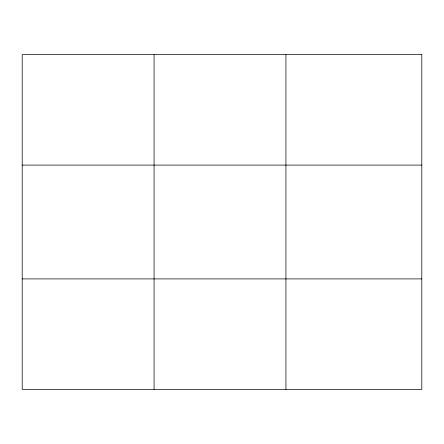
<?xml version="1.0" encoding="UTF-8"?>
<svg xmlns="http://www.w3.org/2000/svg" width="444" height="444" viewBox="0 0 444 444"><rect width="100%" height="100%" fill="white"/><g stroke="black" fill="none" stroke-linecap="round" stroke-linejoin="round"><path stroke-width="0.67" d="M154.068 54.629L154.068 389.371M285.936 54.629L285.936 389.371M22.2 165.096L421.8 165.096M22.2 278.904L421.8 278.904M421.8 54.629L421.8 389.371L22.2 389.371L22.2 54.629L421.8 54.629"/></g></svg>
